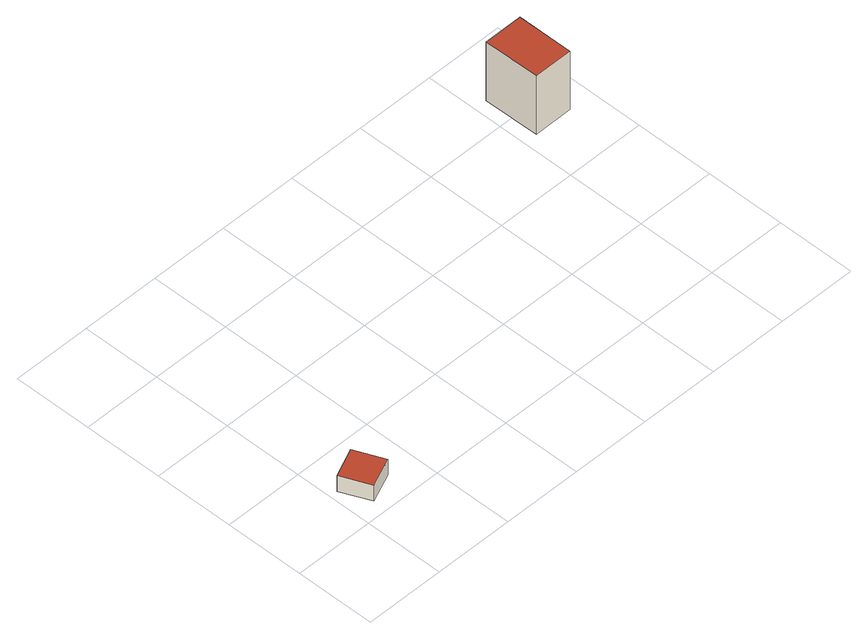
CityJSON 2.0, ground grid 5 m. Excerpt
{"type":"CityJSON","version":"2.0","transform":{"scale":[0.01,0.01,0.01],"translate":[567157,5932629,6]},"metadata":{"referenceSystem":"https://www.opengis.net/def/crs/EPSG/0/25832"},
"CityObjects":{
"building1":{"type":"Building","attributes":{"Grundfläche 2D":"4.042890","Grundhöhe NN":"6.988"},"geometry":[{"type":"Solid","lod":"3","boundaries":[[[[0,1,2,3]],[[4,5,3,2]],[[5,6,0,3]],[[6,7,1,0]],[[7,4,2,1]],[[7,6,5,4]]]],"semantics":{"surfaces":[{"type":"RoofSurface"},{"type":"WallSurface"},{"type":"GroundSurface"}],"values":[[0,1,1,1,1,2]]}}]},
"building2":{"type":"Building","attributes":{"Grundfläche 2D":"8.739788","Grundhöhe NN":"6.657"},"geometry":[{"type":"Solid","lod":"3","boundaries":[[[[8,9,10,11]],[[12,13,11,10]],[[13,14,8,11]],[[14,15,9,8]],[[15,12,10,9]],[[15,14,13,12]]]],"semantics":{"surfaces":[{"type":"RoofSurface"},{"type":"WallSurface"},{"type":"GroundSurface"}],"values":[[0,1,1,1,1,2]]}}]}
},
"vertices":[
[111,68,212],[294,149,212],[213,334,212],[30,253,212],[213,334,99],[30,253,99],[111,68,99],[294,149,99],
[2591,1329,486],[2838,1331,486],[2835,1684,486],[2587,1682,486],[2835,1684,66],[2587,1682,66],[2591,1329,66],[2838,1331,66]
]}
